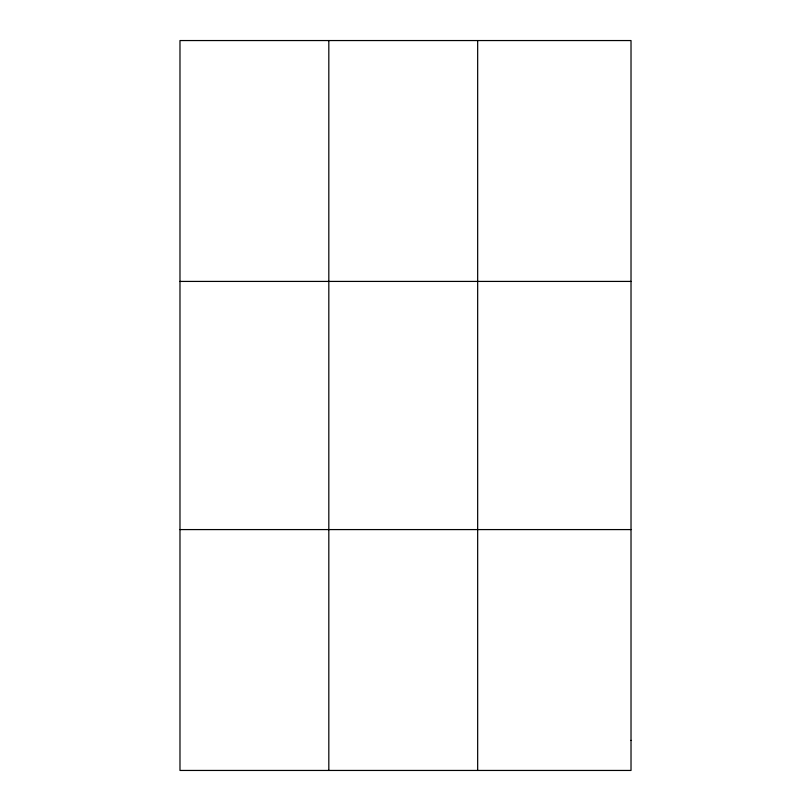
<?xml version="1.0" encoding="UTF-8"?>
<svg xmlns="http://www.w3.org/2000/svg" width="811" height="811" viewBox="0 0 811 811"><rect width="100%" height="100%" fill="white"/><g stroke="black" fill="none" stroke-linecap="round" stroke-linejoin="round"><path stroke-width="1.22" d="M328.82 770.45L328.82 40.55M477.669 770.45L477.669 40.55M179.981 281.417L631.019 281.417M179.981 529.583L631.019 529.583M631.019 740.342L631.019 770.45L179.981 770.45L179.981 40.55L631.019 40.55L631.019 740.342"/></g></svg>
